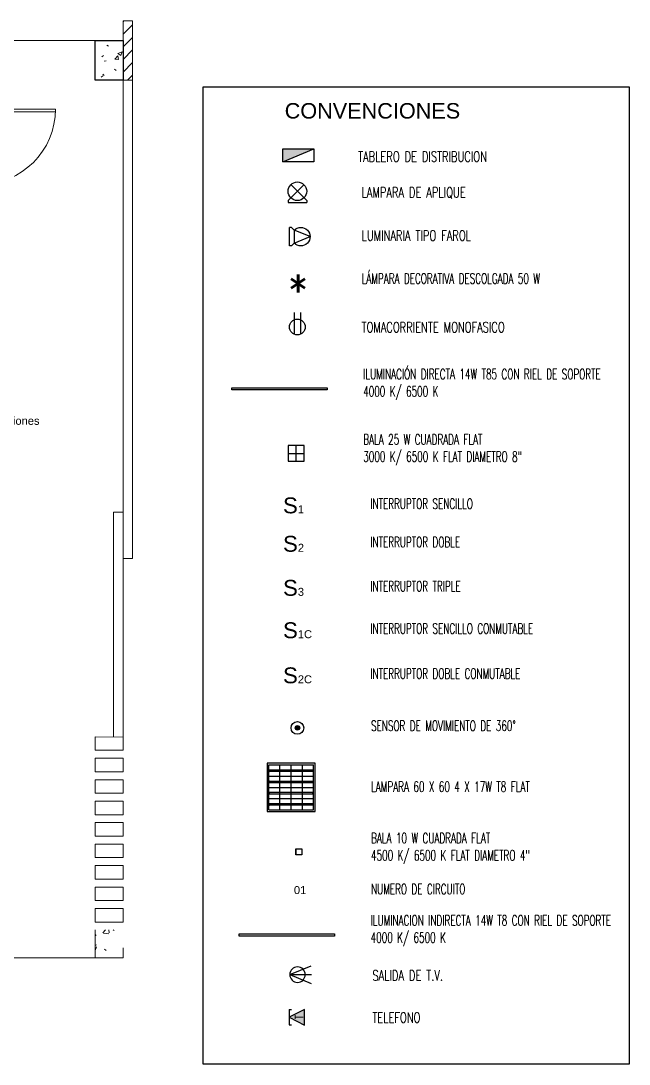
# Model space of a CAD drawing. Header units: inches. Extents: x 131 to 82119, y 71 to 16923.
# Drawn here: x 189.78 to 197.43, y 87.86 to 100.97 of the extents above; entities that cross this region are included whole.
import ezdxf
from ezdxf.enums import TextEntityAlignment as Align

# ---------------------------------------------------------------- set-up
doc = ezdxf.new("R2010")
doc.units = ezdxf.units.IN
doc.header["$MEASUREMENT"] = 0
for name, color, linetype, lineweight in [('A-DOOR-____-MCUT', 31, 'Continuous', 18), ('A-DOOR-____-OTLN', 31, 'Continuous', 18), ('A-DOOR-FRAM-MCUT', 31, 'Continuous', 18), ('A-FLOR-____-OTLN', 192, 'Continuous', 18), ('A-FLOR-____-PATT', 8, 'Continuous', 18), ('A-WALL-____-MCUT', 113, 'Continuous', 18), ('A-WALL-____-OTLN', 113, 'Continuous', 18), ('A-WALL-____-PATT', 111, 'Continuous', 18), ('RED-TELEFONO', 240, 'TELEFONO', 25), ('RED-TELEVISION', 84, 'TELEVISION', 25), ('RED-TELEVISIÓN', 84, 'TELEVISION', 25), ('RED-TELÉFONO', 240, 'TELEFONO', 25), ('S-COLS-____-MCUT', 52, 'Continuous', 18), ('S-COLS-____-OTLN', 52, 'Continuous', 18), ('SIMBOLOGIA', 150, 'Continuous', 25), ('SIMBOLOGÍA', 150, 'Continuous', 25)]:
    doc.layers.add(name, color=color, linetype=linetype, lineweight=lineweight)
for name, color, linetype in [('Arquitectónico', 253, 'Continuous'), ('BLOQUES_ILUMINACION', 1, 'Continuous'), ('BLOQUES_ILUMINACION1', 8, 'Continuous'), ('INTERRUPTORES', 6, 'Continuous'), ('LAMPARAS', 20, 'Continuous'), ('TEXTOS', 2, 'Continuous')]:
    doc.layers.add(name, color=color, linetype=linetype)
doc.styles.add('Arial', font='arial.ttf', dxfattribs={"height": 0.225})
doc.styles.add('ROMANS', font='romans.shx', dxfattribs={"width": 0.625})
doc.styles.get("Standard").update_dxf_attribs({"font": 'arial.ttf'})
doc.linetypes.add('TELEFONO', pattern='A,0.32,-0.12,["TEL",Standard,S=0.065,R=0,X=-0.065,Y=-0.0325],-0.14', length=0.58)
doc.linetypes.add('TELEVISION', pattern='A,0.32,-0.13,["TV",Standard,S=0.065,R=0,X=-0.065,Y=-0.0325],-0.13', length=0.58)

# ---------------------------------------------------------------- blocks, each defined once
blk = doc.blocks.new('Puertas Revit Lisas - 1_00 x 2_70-1624332-ARQ-P2')
at = {"layer": 'A-DOOR-____-MCUT'}
for p, q in [((0.44, -0.096825), (0.475, -0.096825)), ((0.44, -1.046825), (0.44, -0.096825)), ((0.475, -0.096825), (0.475, -1.046825)), ((0.475, -1.046825), (0.44, -1.046825))]:
    blk.add_line(p, q, dxfattribs=at)
at = {"layer": 'A-DOOR-____-OTLN'}
blk.add_arc((0.475, -0.096825), 0.95, 180, 270, dxfattribs=at)
at = {"layer": 'A-DOOR-FRAM-MCUT'}
for p, q in [((-0.5, 0.103175), (-0.475, 0.103175)), ((-0.5, -0.096825), (-0.5, 0.103175)), ((-0.475, 0.103175), (-0.475, -0.096825)), ((0.475, 0.103175), (0.5, 0.103175)), ((0.475, -0.096825), (0.475, 0.103175)), ((0.5, 0.103175), (0.5, -0.096825)), ((-0.475, -0.096825), (-0.5, -0.096825)), ((0.5, -0.096825), (0.475, -0.096825))]:
    blk.add_line(p, q, dxfattribs=at)
blk = doc.blocks.new('LUZAP')
at = {"layer": 'SIMBOLOGIA'}
for p, q in [((-0.09, 0.02), (0.064, 0.174)), ((-0.064, 0.174), (0.09, 0.02)), ((-0.09, 0.02), (-0.09, 0)), ((-0.09, 0), (0.09, 0)), ((0.09, 0.02), (0.09, 0))]:
    blk.add_line(p, q, dxfattribs=at)
blk.add_circle((0, 0.11), 0.09, dxfattribs=at)
blk = doc.blocks.new('TOMA')
at = {"layer": 'SIMBOLOGIA'}
for p, q in [((-0.03, 0.217), (-0.03, 0.006)), ((0.029, 0.217), (0.029, 0.146)), ((0.029, 0.146), (0.029, 0.006))]:
    blk.add_line(p, q, dxfattribs=at)
blk.add_circle((0, 0.076), 0.0761, dxfattribs=at)
blk = doc.blocks.new('TEL')
at = {"layer": 'RED-TELEFONO', "linetype": 'Continuous'}
h = blk.add_hatch(color=256, dxfattribs=at)
h.dxf.hatch_style = 1
h.paths.add_polyline_path([(-0.148, -0.076), (0, 0), (-0.148, 0.076)])
for p, q in [((0, 0.075), (-0.025, 0.075)), ((0, 0.075), (0, 0)), ((0, 0), (0, -0.075)), ((0, -0.075), (-0.025, -0.075))]:
    blk.add_line(p, q, dxfattribs=at)
blk.add_lwpolyline([(-0.148, -0.076), (-0.148, 0.076), (0, 0)], close=True, dxfattribs=at)
at = {"layer": 'RED-TELEFONO', "color": 2, "linetype": 'TELEFONO', "style": 'ROMANS', "width": 0.7}
blk.add_text('T', height=0.08, rotation=270, dxfattribs=at).set_placement((-0.138, 0.002), align=Align.CENTER)
blk = doc.blocks.new('TV')
at = {"layer": 'RED-TELEVISION', "linetype": 'Continuous'}
for q in [(-0.21, 0), (-0.206, 0.085), (-0.206, -0.085)]:
    blk.add_line((0, 0), q, dxfattribs=at)
blk.add_circle((-0.075, 0), 0.075, dxfattribs=at)
blk = doc.blocks.new('farol apl')
at = {"layer": 'SIMBOLOGÍA'}
for p, q in [((0.09, 0), (-0.09, 0)), ((-0.09, -0.02), (-0.09, 0)), ((0.09, -0.02), (0.09, 0)), ((-0.063, -0.046), (-0.09, -0.02)), ((0.09, -0.02), (0.064, -0.046))]:
    blk.add_line(p, q, dxfattribs=at)
blk.add_lwpolyline([(-0.063, -0.046), (0.064, -0.046), (0, -0.199)], close=True, dxfattribs=at)
blk.add_arc((0, -0.11), 0.09, 135, 45, dxfattribs=at)
blk = doc.blocks.new('4X17W')
at = {"layer": 'BLOQUES_ILUMINACION'}
blk.add_lwpolyline([(-0.3025, 0.3025), (-0.3025, -0.3025), (0.3025, -0.3025), (0.3025, 0.3025)], close=True, dxfattribs=at)
at = {"layer": 'BLOQUES_ILUMINACION1'}
for p, q in [((-0.2825, -0.2825), (-0.2825, 0.2825)), ((-0.2825, 0.2825), (0.2825, 0.2825)), ((-0.1413, -0.2825), (-0.1413, 0.2825)), ((0, -0.2825), (0, 0.2825)), ((0.1413, -0.2825), (0.1413, 0.2825)), ((0.2825, -0.2825), (0.2825, 0.2825)), ((-0.2825, 0.2219), (-0.2725, 0.2219)), ((-0.2825, 0.2019), (-0.2725, 0.2019)), ((-0.2825, 0.1413), (0.2825, 0.1413)), ((-0.2725, 0.2019), (-0.2725, 0.2219)), ((-0.2725, 0.2204), (0.2725, 0.2204)), ((-0.2725, 0.2034), (0.2725, 0.2034)), ((0.2725, 0.2019), (0.2725, 0.2219)), ((0.2825, 0.2219), (0.2725, 0.2219)), ((0.2825, 0.2019), (0.2725, 0.2019)), ((-0.2825, 0.0806), (-0.2725, 0.0806)), ((-0.2825, 0.0606), (-0.2725, 0.0606)), ((-0.2725, 0.0606), (-0.2725, 0.0806)), ((-0.2725, 0.0791), (0.2725, 0.0791)), ((-0.2725, 0.0621), (0.2725, 0.0621)), ((0.2725, 0.0606), (0.2725, 0.0806)), ((0.2825, 0.0806), (0.2725, 0.0806)), ((0.2825, 0.0606), (0.2725, 0.0606)), ((-0.2825, 0), (0.2825, 0)), ((-0.2825, -0.0606), (-0.2725, -0.0606)), ((-0.2825, -0.0806), (-0.2725, -0.0806)), ((-0.2725, -0.0806), (-0.2725, -0.0606)), ((-0.2725, -0.0621), (0.2725, -0.0621)), ((-0.2725, -0.0791), (0.2725, -0.0791)), ((0.2725, -0.0806), (0.2725, -0.0606)), ((0.2825, -0.0606), (0.2725, -0.0606)), ((0.2825, -0.0806), (0.2725, -0.0806)), ((-0.2825, -0.1413), (0.2825, -0.1413)), ((-0.2825, -0.2019), (-0.2725, -0.2019)), ((-0.2825, -0.2219), (-0.2725, -0.2219)), ((-0.2725, -0.2219), (-0.2725, -0.2019)), ((-0.2725, -0.2034), (0.2725, -0.2034)), ((-0.2725, -0.2204), (0.2725, -0.2204)), ((0.2725, -0.2219), (0.2725, -0.2019)), ((0.2825, -0.2019), (0.2725, -0.2019)), ((0.2825, -0.2219), (0.2725, -0.2219)), ((-0.2825, -0.2825), (0.2825, -0.2825))]:
    blk.add_line(p, q, dxfattribs=at)
blk = doc.blocks.new('SENSOR')
at = {"layer": 'INTERRUPTORES'}
h = blk.add_hatch(color=256, dxfattribs=at)
h.dxf.hatch_style = 1
h.paths.add_polyline_path([(2143.503, 1091.318, 1), (2143.446, 1091.318, 1)])
for radius in [0.0792, 0.0283]:
    blk.add_circle((2143.475, 1091.318), radius, dxfattribs=at)
blk = doc.blocks.new('*U216')
at = {"layer": 'A-FLOR-____-PATT'}
h = blk.add_hatch(color=256, dxfattribs=at)
h.dxf.hatch_style = 1
h.paths.add_polyline_path([(-6.303, 12.174), (-6.303, 11.874), (-6.179, 11.874)])
at = {"layer": 'SIMBOLOGIA'}
for p, q in [((-6.303, 11.874), (-6.303, 12.174)), ((-6.303, 12.174), (-6.179, 12.174)), ((-6.179, 11.874), (-6.303, 12.174)), ((-6.179, 12.174), (-6.179, 11.874)), ((-6.179, 11.874), (-6.303, 11.874))]:
    blk.add_line(p, q, dxfattribs=at)

msp = doc.modelspace()

# ---------------------------------------------------------------- hatches: boundary and pattern name
at = {"layer": 'A-WALL-____-PATT'}
h = msp.add_hatch(dxfattribs=at)
h.set_pattern_fill('FP_1', color=8, style=0, pattern_type=2)
h.set_pattern_definition([(45, (192.38889, 101.49544), (-0.079196, 0.079196), [])])
h.paths.add_polyline_path([(191.185, 100.229), (191.185, 100.974), (191.065, 100.974), (191.065, 100.229)], flags=0)
at = {"layer": 'S-COLS-____-OTLN'}
h = msp.add_hatch(dxfattribs=at)
h.set_pattern_fill('FP_2', style=0, pattern_type=2)
h.set_pattern_definition([(50, (192.3889, 101.49544), (0.54643, -0.04731), [0.057, -0.629]), (355, (192.3889, 101.49544), (-0.10543, 0.57337), [0.046, -0.503]), (100.45, (192.4349, 101.49144), (0.44095, 0.52571), [0.049, -0.534]), (46.184, (192.3889, 101.64744), (0.81312, -0.12606), [0.086, -0.943]), (96.636, (192.4569, 101.6374), (0.712, 0.74225), [0.073, -0.801]), (351.184, (192.3889, 101.6474), (0.71223, 0.7426), [0.069, -0.754]), (21, (192.4649, 101.60944), (0.454985, -0.30629), [0.057, -0.629]), (326, (192.4649, 101.60944), (0.18577, 0.5526), [0.046, -0.503]), (71.45, (192.5029, 101.58444), (0.64054, 0.24602), [0.049, -0.534]), (37.5, (192.3889, 101.49544), (0.009206, 0.254117), [0.025, -0.472, 0.025, -0.485, -0.505]), (37.5, (192.3889, 101.49544), (0.009206, 0.254117), [-1.007, 0.025, -0.48]), (7.5, (192.3889, 101.49544), (0.20046, 0.300738), [0.025, -0.266, 0.025, -0.46, -0.192]), (7.5, (192.3889, 101.49544), (0.20046, 0.300738), [-0.776, 0.025, -0.167]), (327.5, (192.2189, 101.49544), (0.406483, -0.017078), [0.025, -0.165, 0.025, -0.569, -0.789]), (327.5, (192.2189, 101.49544), (0.406483, -0.017078), [-0.785, 0.025, -0.764]), (317.5, (192.1429, 101.49544), (0.444, 0.07601), [0.025, -0.223, 0.025, -0.37, -0.56]), (317.5, (192.1429, 101.49544), (0.444, 0.07601), [-0.642, 0.025, -0.535])])
h.paths.add_polyline_path([(191.065, 100.229), (191.065, 100.729), (190.715, 100.729), (190.715, 100.229)], flags=0)
h = msp.add_hatch(dxfattribs=at)
h.set_pattern_fill('FP_31', style=0, pattern_type=2)
h.set_pattern_definition([(50, (197.7489, 112.16244), (0.546432, -0.047308), [0.057, -0.629]), (355, (197.7489, 112.16244), (-0.105429, 0.57337), [0.046, -0.503]), (100.451, (197.7939, 112.15844), (0.440955, 0.525708), [0.049, -0.534]), (46.184, (197.7489, 112.31544), (0.813123, -0.12606), [0.086, -0.943]), (96.636, (197.8169, 112.3044), (0.711995, 0.742252), [0.073, -0.801]), (351.184, (197.7489, 112.3154), (0.71223, 0.742616), [0.069, -0.754]), (21, (197.8249, 112.27744), (0.454985, -0.306292), [0.057, -0.629]), (326, (197.8249, 112.27744), (0.185766, 0.552594), [0.046, -0.503]), (71.451, (197.8629, 112.25144), (0.640536, 0.246016), [0.049, -0.534]), (37.5, (197.7489, 112.16244), (0.009206, 0.2541166), [0.025, -0.472, 0.025, -0.485, -0.505]), (37.5, (197.7489, 112.16244), (0.009206, 0.2541166), [-1.007, 0.025, -0.48]), (7.5, (197.7489, 112.16244), (0.2004608, 0.3007382), [0.025, -0.266, 0.025, -0.46, -0.192]), (7.5, (197.7489, 112.16244), (0.2004608, 0.3007382), [-0.776, 0.025, -0.167]), (327.5, (197.5789, 112.16244), (0.4064829, -0.0170776), [0.025, -0.165, 0.025, -0.569, -0.789]), (327.5, (197.5789, 112.16244), (0.4064829, -0.0170776), [-0.785, 0.025, -0.764]), (317.5, (197.5029, 112.16244), (0.4439987, 0.076008), [0.025, -0.223, 0.025, -0.37, -0.56]), (317.5, (197.5029, 112.16244), (0.4439987, 0.076008), [-0.642, 0.025, -0.535])])
h.paths.add_polyline_path([(190.715, 89.193), (191.065, 89.193), (191.065, 89.543), (190.715, 89.543)], flags=0)

# ---------------------------------------------------------------- linework, layer by layer
msp.add_lwpolyline([(192.074, 100.144), (197.428, 100.144), (197.428, 87.856), (192.074, 87.856)], close=True)
at = {"layer": 'A-FLOR-____-OTLN'}
for p, q in [((190.715, 100.729), (189.565, 100.729)), ((191.065, 89.193), (191.065, 89.318)), ((184.131, 89.193), (191.065, 89.193))]:
    msp.add_line(p, q, dxfattribs=at)
at = {"layer": 'A-WALL-____-MCUT'}
for p, q in [((191.185, 100.974), (191.065, 100.974)), ((191.065, 100.974), (191.065, 100.229)), ((191.185, 100.229), (191.185, 100.974)), ((191.065, 100.229), (191.185, 100.229)), ((190.715, 91.973), (190.715, 91.803)), ((191.065, 91.968), (190.715, 91.973)), ((191.065, 91.803), (191.065, 91.973)), ((190.715, 91.803), (191.065, 91.803)), ((191.065, 91.703), (190.715, 91.703)), ((190.715, 91.703), (190.715, 91.533)), ((191.065, 91.533), (191.065, 91.703)), ((190.715, 91.533), (191.065, 91.533)), ((191.065, 91.433), (190.715, 91.433)), ((190.715, 91.433), (190.715, 91.263)), ((191.065, 91.263), (191.065, 91.433)), ((190.715, 91.263), (191.065, 91.263)), ((191.065, 91.163), (190.715, 91.163)), ((190.715, 91.163), (190.715, 90.993)), ((191.065, 90.993), (191.065, 91.163)), ((190.715, 90.993), (191.065, 90.993)), ((191.065, 90.893), (190.715, 90.893)), ((190.715, 90.893), (190.715, 90.723)), ((191.065, 90.723), (191.065, 90.893)), ((190.715, 90.723), (191.065, 90.723)), ((191.065, 90.623), (190.715, 90.623)), ((190.715, 90.623), (190.715, 90.453)), ((191.065, 90.453), (191.065, 90.623)), ((190.715, 90.453), (191.065, 90.453)), ((191.065, 90.353), (190.715, 90.353)), ((190.715, 90.353), (190.715, 90.183)), ((191.065, 90.183), (191.065, 90.353)), ((190.715, 90.183), (191.065, 90.183)), ((191.065, 90.083), (190.715, 90.083)), ((190.715, 90.083), (190.715, 89.913)), ((191.065, 89.913), (191.065, 90.083)), ((190.715, 89.913), (191.065, 89.913)), ((191.065, 89.813), (190.715, 89.813)), ((190.715, 89.813), (190.715, 89.643)), ((191.065, 89.643), (191.065, 89.813)), ((190.715, 89.643), (191.065, 89.643))]:
    msp.add_line(p, q, dxfattribs=at)
at = {"layer": 'A-WALL-____-OTLN'}
for p, q in [((191.065, 91.968), (191.065, 100.229)), ((191.185, 100.229), (191.185, 94.214)), ((190.945, 91.968), (190.945, 94.796)), ((190.945, 94.796), (191.065, 94.796)), ((191.065, 94.214), (191.185, 94.214))]:
    msp.add_line(p, q, dxfattribs=at)
at = {"layer": 'LAMPARAS'}
for p, q in [((193.341, 95.636), (193.141, 95.636)), ((193.141, 95.636), (193.141, 95.436)), ((193.241, 95.436), (193.241, 95.636)), ((193.141, 95.536), (193.341, 95.536)), ((193.141, 95.436), (193.341, 95.436)), ((193.237, 90.564), (193.237, 90.489))]:
    msp.add_line(p, q, dxfattribs=at)
for points in [[(190.715, 100.729), (191.065, 100.729), (191.065, 100.229), (190.715, 100.229)], [(193.631, 96.335), (192.431, 96.335), (192.431, 96.361), (193.631, 96.361)], [(193.141, 95.436), (193.341, 95.436), (193.341, 95.636), (193.141, 95.636)], [(193.237, 90.564), (193.312, 90.564), (193.312, 90.489), (193.237, 90.489)], [(193.724, 89.467), (192.524, 89.467), (192.524, 89.493), (193.724, 89.493)]]:
    msp.add_lwpolyline(points, close=True, dxfattribs=at)
at = {"layer": 'S-COLS-____-MCUT'}
for p, q in [((191.065, 100.729), (190.715, 100.729)), ((190.715, 100.729), (190.715, 100.229)), ((191.065, 100.229), (191.065, 100.729)), ((190.715, 100.229), (191.065, 100.229)), ((190.715, 89.543), (190.715, 89.193))]:
    msp.add_line(p, q, dxfattribs=at)

# ---------------------------------------------------------------- block references
at = {"layer": 'A-DOOR-____-OTLN', "rotation": 89.9999999999999}
msp.add_blockref('Puertas Revit Lisas - 1_00 x 2_70-1624332-ARQ-P2', (189.168, 99.391), dxfattribs=at)
at = {"layer": 'Arquitectónico', "ltscale": 100}
msp.add_blockref('4X17W', (193.178, 91.336), dxfattribs=at)
at = {"layer": 'INTERRUPTORES'}
msp.add_blockref('SENSOR', (-1950.218, -999.234), dxfattribs=at)
at = {"layer": 'RED-TELEVISIÓN', "xscale": -1.29829461337991, "yscale": 1.298294613379902, "zscale": 1.298294613379902}
msp.add_blockref('TV', (193.161, 88.982), dxfattribs=at)
at = {"layer": 'RED-TELÉFONO', "xscale": -1.29829461337991, "yscale": 1.298294613379902, "zscale": 1.298294613379902}
msp.add_blockref('TEL', (193.152, 88.446), dxfattribs=at)
at = {"layer": 'SIMBOLOGIA', "xscale": 1.298294613379902, "yscale": 1.298294613379902, "zscale": 1.298294613379902, "rotation": 270}
msp.add_blockref('*U216', (177.658, 91.181), dxfattribs=at)
at = {"layer": 'SIMBOLOGIA', "xscale": 1.29829461337991, "yscale": 1.29829461337991, "zscale": 1.29829461337991}
for name, p in [('LUZAP', (193.257, 98.689)), ('TOMA', (193.256, 97.026))]:
    msp.add_blockref(name, p, dxfattribs=at)
at = {"layer": 'SIMBOLOGÍA', "xscale": -1.298294613379902, "yscale": 1.298294613379902, "zscale": 1.298294613379902, "rotation": 89.99999999999999}
msp.add_blockref('farol apl', (193.157, 98.261), dxfattribs=at)

# ---------------------------------------------------------------- texts
msp.add_text('Baja a strip de comunicaciones', height=0.1).set_placement((189.048, 95.895), align=Align.CENTER)
at = {"layer": 'INTERRUPTORES', "char_height": 0.2, "attachment_point": 1}
for s, insert in [('\\pt0.0082306;S{\\H0.5x;1}', (193.076, 94.982)), ('\\pt0.0082306;S{\\H0.5x;2}', (193.076, 94.499)), ('\\pt0.0082306;S{\\H0.5x;3}', (193.076, 93.945)), ('\\pt0.0082306;S{\\H0.5x;1C}', (193.076, 93.412)), ('\\pt0.0082306;S{\\H0.5x;2C}', (193.076, 92.845))]:
    msp.add_mtext_dynamic_manual_height_columns(s, width=0.35309, gutter_width=12.5, heights=[0], dxfattribs=dict(at, insert=insert))
at = {"layer": 'LAMPARAS', "style": 'ROMANS'}
msp.add_text('*', height=0.399, dxfattribs=at).set_placement((193.129, 97.387))
at = {"layer": 'LAMPARAS', "insert": (193.213, 90.095, 0), "char_height": 0.1, "attachment_point": 1}
msp.add_mtext_dynamic_manual_height_columns('01', width=1.02842, gutter_width=12.5, heights=[0], dxfattribs=at)
at = {"layer": 'TEXTOS', "color": 1, "style": 'Arial'}
msp.add_text('CONVENCIONES', height=0.19474, dxfattribs=at).set_placement((193.097, 99.746))
at = {"layer": 'TEXTOS', "style": 'ROMANS', "width": 0.7}
for s, height, p in [('TABLERO DE DISTRIBUCION', 0.12983, (194.02, 99.163)), ('LAMPARA DE APLIQUE', 0.12983, (194.064, 98.714)), ('LUMINARIA TIPO FAROL', 0.12983, (194.064, 98.171)), ('TOMACORRIENTE MONOFASICO', 0.12983, (194.064, 97.018)), ('SALIDA DE T.V.', 0.12983, (194.2, 88.868)), ('TELEFONO', 0.1298, (194.2, 88.337))]:
    msp.add_text(s, height=height, dxfattribs=at).set_placement(p, align=Align.BOTTOM_LEFT)
at = {"layer": 'TEXTOS', "char_height": 0.12983, "attachment_point": 1, "style": 'ROMANS'}
for s, width, insert in [('LÁMPARA DECORATIVA DESCOLGADA 50 W', 3.59586, (194.064, 97.799)), ('ILUMINACIÓN DIRECTA 14W T85 CON RIEL DE SOPORTE 4000 K/ 6500 K ', 3.36306, (194.084, 96.597)), ('BALA 25 W CUADRADA FLAT\\P3000 K/ 6500 K FLAT DIAMETRO 8"', 3.36306, (194.085, 95.776)), ('INTERRUPTOR SENCILLO', 3.36306, (194.173, 94.968)), ('INTERRUPTOR DOBLE', 3.36306, (194.173, 94.485)), ('INTERRUPTOR TRIPLE', 3.36306, (194.173, 93.931)), ('INTERRUPTOR SENCILLO CONMUTABLE', 3.36306, (194.173, 93.398)), ('INTERRUPTOR DOBLE CONMUTABLE', 3.36306, (194.173, 92.831)), ('SENSOR DE MOVIMIENTO DE 360°', 3.36306, (194.183, 92.176)), ('LAMPARA 60 X 60 4 X 17W T8 FLAT', 3.36306, (194.183, 91.41)), ('BALA 10 W CUADRADA FLAT\\P4500 K/ 6500 K FLAT DIAMETRO 4"', 3.36306, (194.183, 90.763)), ('NUMERO DE CIRCUITO', 3.36306, (194.183, 90.123)), ('ILUMINACION INDIRECTA 14W T8 CON RIEL DE SOPORTE 4000 K/ 6500 K ', 3.36306, (194.178, 89.729))]:
    msp.add_mtext_dynamic_manual_height_columns(s, width=width, gutter_width=0.6, heights=[0], dxfattribs=dict(at, insert=insert))

doc.saveas('drawing.dxf')
